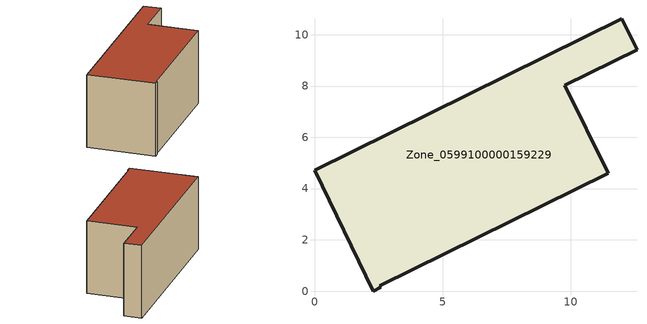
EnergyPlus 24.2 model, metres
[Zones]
Zone_0599100000159229
 floor ground (C_G): 9.77,8.04 11.45,4.59 2.56,0.2 2.59,0.14 2.29,0 0,4.72 11.99,10.62 12.58,9.41 z0
 wall outside (C_F): 11.99,10.62 0,4.72 2.29,0 2.59,0.14 2.56,0.2 11.45,4.59 9.77,8.04 12.58,9.41 11.99,10.62 z0:5.71
 roof outside (C_R): 11.45,4.59 9.77,8.04 12.58,9.41 11.99,10.62 0,4.72 2.29,0 2.59,0.14 2.56,0.2 z5.71
[BUILDING]
Pand.0599100000159229: North Axis=0; Terrain=City; Loads Convergence Tolerance Value=0.04; Temperature Convergence Tolerance Value=0.4; Solar Distribution=FullExterior; Maximum Number of Warmup Days=25; Minimum Number of Warmup Days=1
[Site:Location]
Rotterdam.The.Hague.AP_ZH_NLD Design_Conditions: Latitude=51.96; Longitude=4.45; Time Zone=1; Elevation=-4.5
[SITE:GROUNDTEMPERATURE:BUILDINGSURFACE]
18, 18, 18, 18, 18, 18, 18, 18, 18, 18, 18, 18
[MATERIAL] Thermal Absorptance=0.9; Solar Absorptance=0.7; Visible Absorptance=0.7
Name | Roughness | Thickness | Conductivity | Density | Specific Heat
G.TC.1946-1964 | MediumSmooth | 0.15 | 1 | 540 | 1210
F.TC.1946-1964 | Rough | 0.3 | 0.857143 | 1920 | 840
R.TC.1946-1964 | MediumRough | 0.2 | 0.235294 | 1500 | 1000
[CONSTRUCTION]
C_G: G.TC.1946-1964
C_F: F.TC.1946-1964
C_R: R.TC.1946-1964
[ZONE]
Zone_0599100000159229: Type=1; Multiplier=1; Ceiling Height=Autocalculate; Volume=Autocalculate; Floor Area=autocalculate; Part of Total Floor Area=Yes
[ZONEINFILTRATION:DESIGNFLOWRATE]
Infil_Zone_0599100000159229: Zone or ZoneList or Space or SpaceList=Zone_0599100000159229; Schedule=AlwaysOn; Design Flow Rate Calculation Method=Flow/Area; Flow Rate per Floor Area=0.003; Constant Term Coefficient=1; Temperature Term Coefficient=0; Velocity Term Coefficient=0; Velocity Squared Term Coefficient=0
[HVACTEMPLATE:ZONE:IDEALLOADSAIRSYSTEM]
Zone_0599100000159229: Maximum Heating Supply Air Temperature=50; Minimum Cooling Supply Air Temperature=13; Maximum Heating Supply Air Humidity Ratio=0.0156; Minimum Cooling Supply Air Humidity Ratio=0.0077; Heating Limit=NoLimit; Cooling Limit=NoLimit; Dehumidification Control Type=ConstantSensibleHeatRatio; Cooling Sensible Heat Ratio=0.7; Dehumidification Setpoint=60; Humidification Control Type=None; Humidification Setpoint=30; Outdoor Air Method=None; Outdoor Air Flow Rate per Person=0.00944; Outdoor Air Flow Rate per Zone Floor Area=0; Outdoor Air Flow Rate per Zone=0; Demand Controlled Ventilation Type=None; Outdoor Air Economizer Type=NoEconomizer; Heat Recovery Type=None; Sensible Heat Recovery Effectiveness=0.7; Latent Heat Recovery Effectiveness=0.65
[ZONECONTROL:THERMOSTAT]
ThermostatControl_Zone_0599100000159229: Zone or ZoneList=Zone_0599100000159229; Control Type Schedule=DualSetpointControlType; Control 1=Thermostat_Zone_0599100000159229; Temperature Difference Between Cutout And Setpoint=0
[THERMOSTATSETPOINT:DUALSETPOINT]
Thermostat_Zone_0599100000159229: Heating Setpoint Temperature Schedule=HeatingSetpoint_Zone_0599100000159229; Cooling Setpoint Temperature Schedule=CoolingSetpoint_Zone_0599100000159229
[SCHEDULE:COMPACT]
HeatingSetpoint_Zone_0599100000159229: Through: 12/31, For: AllDays, Until: 24:00, 21
CoolingSetpoint_Zone_0599100000159229: Through: 12/31, For: AllDays, Until: 24:00, 24
DualSetpointControlType: Through: 12/31, For: AllDays, Until: 24:00, 4
AlwaysOn: Through: 12/31, For: AllDays, Until: 24:00, 1
